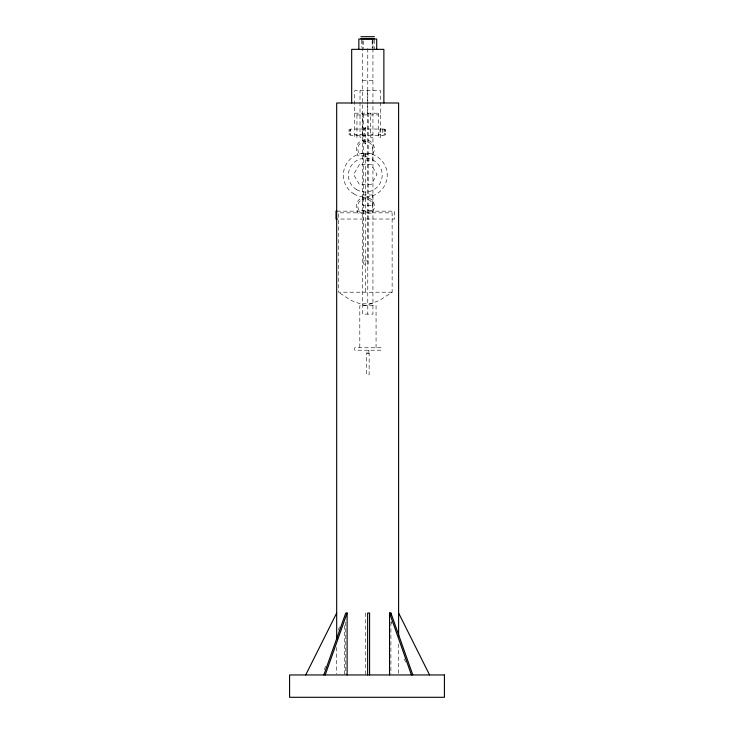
<?xml version="1.0" encoding="UTF-8"?>
<svg xmlns="http://www.w3.org/2000/svg" width="734" height="734" viewBox="0 0 734 734"><rect width="100%" height="100%" fill="white"/><g stroke="black" fill="none" stroke-linecap="round" stroke-linejoin="round"><path stroke-width="0.55" stroke-dasharray="3.67 2.75" d="M324.373 669.61L325.887 665.343M338.337 630.102L339.475 626.9M392.13 292.205L338.457 292.205L338.457 212.842L392.13 212.842L392.13 292.205L379.441 300.463L365.293 305.711L351.146 300.463L338.53 292.205M362.614 80.318L372.936 80.318M354.733 113.192L380.57 113.192M356.963 114.917L378.331 114.917M364.688 128.67L365.697 128.67M350.668 129.56L349.035 129.56L349.035 134.845L350.668 134.845M384.084 129.56L385.708 129.56L385.708 134.845L384.084 134.845M349.035 130.881L350.668 130.881M384.084 130.881L385.708 130.881M349.035 133.524L350.668 133.524M384.084 133.524L385.708 133.524M354.733 134.634L356.963 134.634M360.018 134.634L362.257 134.634M370.707 134.634L372.936 134.634M378.331 134.634L380.57 134.634M372.936 137.368L370.707 137.368L370.707 113.192M364.688 143.451L365.697 143.451M363.651 154.672L368.165 154.672M365.293 155.81L357.724 155.81L357.724 153.911L356.476 151.186A9.102 9.102 0 0 1 365.293 139.855A9.102 9.102 0 0 1 374.12 151.186L372.863 153.911L372.863 160.085L365.293 160.085M363.651 156.856L368.165 156.856M337.025 211.153L394.562 211.153L394.562 219.035L337.025 219.035M363.651 260.919L368.165 260.919M362.614 303.803L372.936 303.803M391.194 621.56L391.947 623.698M404.406 658.93L405.535 662.132M398.608 643.984L398.608 673.803M390.91 622.193L390.91 673.803M382.597 129.046L382.597 135.551M380.019 129.046L380.019 135.551M378.331 113.192L378.331 137.368L380.57 137.368L380.57 90.64L354.733 90.64L354.733 137.368L356.963 137.368L356.963 113.192M376.065 347.769L376.065 305.711L359.807 305.711L359.807 347.769M374.23 40.058L374.23 49.352M372.936 39.03L372.936 48.205M372.936 48.582L372.936 314.124L362.614 314.124L362.614 40.177M372.817 40.177L372.817 48.205M372.175 40.893L372.175 47.481M368.89 353.449L368.89 350.421L366.982 350.421L366.982 353.449M368.165 113.192L368.165 264.148L363.651 264.148L363.651 113.192M367.78 48.582L367.78 314.124M367.651 90.64L367.651 115.22M365.706 613.018L365.706 674.95M365.293 153.259L365.293 292.205M363.385 40.893L363.385 48.582M362.257 113.192L362.257 137.368L360.018 137.368L360.018 90.64M361.33 40.058L361.33 47.288M345.751 622.193L345.751 673.803M344.384 625.634L344.384 674.95M336.677 647.425L336.677 673.803M374.12 208.511L372.863 211.245L372.863 213.135L357.724 213.135L357.724 211.245L356.476 208.511A9.102 9.102 0 0 1 365.293 197.18A9.102 9.102 0 0 1 374.12 208.511M359.467 164.379L353.632 174.481L359.467 184.583L371.129 184.583L376.955 174.481L371.129 164.379L359.467 164.379M365.697 127.661L364.688 127.661L364.688 144.46L365.697 144.46L365.697 127.661M384.084 129.046L350.668 129.046L350.668 135.551L384.084 135.551L384.084 129.046M371.441 153.259L359.146 153.259A7.505 7.505 0 0 1 360.302 143.341A7.505 7.505 0 0 1 370.285 143.341A7.505 7.505 0 0 1 371.441 153.259M372.808 194.96L362.486 194.96L362.486 205.281L372.808 205.281L372.808 194.96M371.441 210.594L359.146 210.594A7.505 7.505 0 0 1 360.302 200.676A7.505 7.505 0 0 1 370.285 200.676A7.505 7.505 0 0 1 371.441 210.594M381.139 347.769L354.733 347.769L354.733 350.21L381.139 350.21L381.139 347.769M369.147 353.449L366.725 353.449L366.725 374.78L369.147 374.78L369.147 353.449M356.412 189.519A16.9 16.9 0 0 0 382.185 175.637A16.9 16.9 0 0 0 357.284 160.251A16.9 16.9 0 0 0 356.412 189.519M353.76 193.813A21.947 21.947 0 0 0 387.231 175.784A21.947 21.947 0 0 0 354.889 155.81A21.947 21.947 0 0 0 353.76 193.813"/><path stroke-width="1.1" d="M323.85 674.95L345.751 613.018L347.118 613.018L347.118 674.95M325.217 674.95L347.118 613.018M305.711 674.95L336.677 613.018M360.926 36.7L374.358 36.7M360.926 38.774L374.358 38.774M337.025 211.153L336.025 211.153L336.025 219.035L337.025 219.035M389.543 674.95L389.543 613.018L390.91 613.018L412.802 674.95M398.608 613.018L429.573 674.95M389.543 613.018L411.435 674.95M398.608 635.974L398.608 102.989L336.677 102.989L336.677 639.397M390.91 613.018L390.91 615.312M383.873 102.989L383.873 49.352L351.678 49.352L351.678 102.989M376.707 49.352L376.707 39.03L358.843 39.03L358.843 49.352M369.578 674.95L369.578 613.018L367.642 613.018L367.642 674.95M444.419 674.95L289.581 674.95L289.581 697.3L444.419 697.3L444.419 674.95"/></g></svg>
